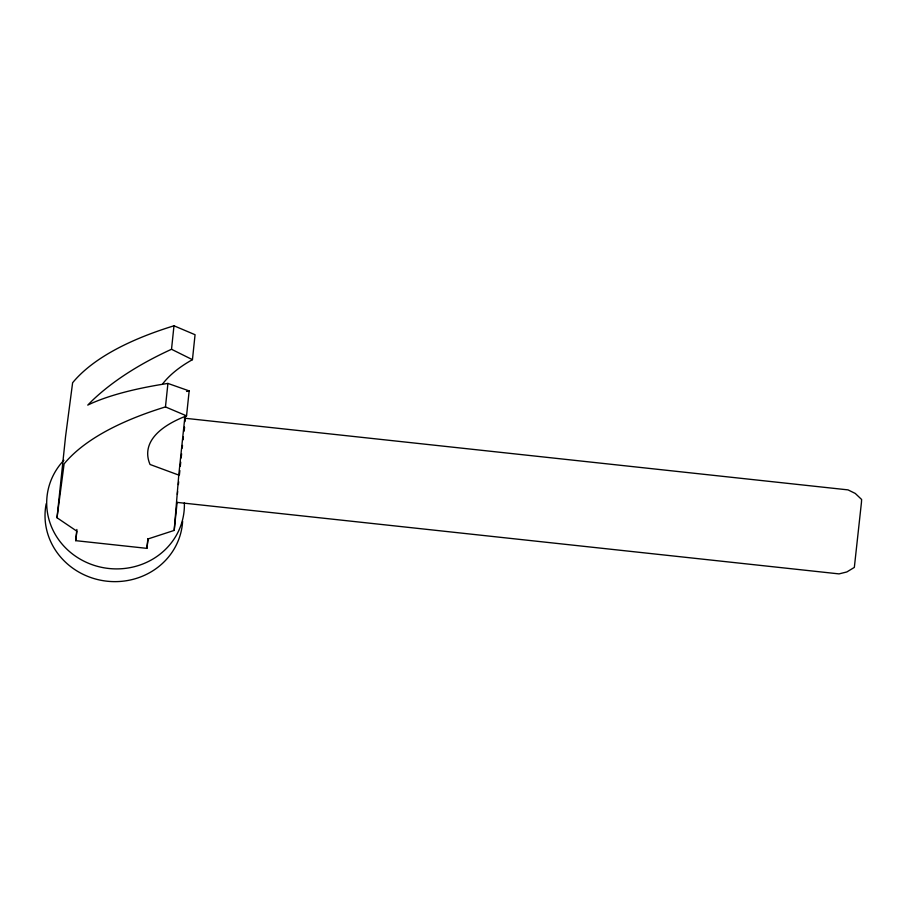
<?xml version="1.0" encoding="UTF-8"?>
<svg xmlns="http://www.w3.org/2000/svg" width="907" height="907" viewBox="0 0 907 907"><rect width="100%" height="100%" fill="white"/><g stroke="black" fill="none" stroke-linecap="round" stroke-linejoin="round"><path stroke-width="1.36" d="M76.857 529.473L75.689 540.663L146.877 548.361L148.124 538.917L174.189 530.414L178.77 475.087L184.937 416.336M184.314 429.918L184.54 427.152M184.994 421.619L185.459 416.086M75.689 540.663L76.925 531.23L57.016 517.761L65.542 436.63L72.617 382.754A495.222 166.933 6 0 1 173.985 325.794L195.062 334.717L192.443 359.671A213.428 94.033 4 0 0 162.943 383.514M146.877 548.361L147.909 538.565M57.016 517.761L64.102 463.885A495.222 166.933 6 0 1 165.459 406.914L167.931 383.434L189.166 390.906L186.547 415.848A210.639 71.007 6 0 0 150.04 464.475L178.77 475.087M167.92 383.423A501.378 114.826 7.8 0 0 92.106 403.071L87.752 405.1L92.367 400.452A501.378 220.9 4 0 1 171.514 349.274L173.985 325.794M177.353 494.36L177.647 491.56M178.384 484.565L178.679 481.764M179.416 474.769L179.858 470.574M180.3 466.379L180.731 462.185M181.173 457.99L181.615 453.795M182.205 448.194L182.5 445.394M183.089 439.804L183.384 437.004M183.962 431.415L184.404 427.22M174.189 530.414L177.126 502.444M184.336 418.184L848.045 489.882L855.267 493.442L861.627 499.485L861.423 502.659L854.337 567.408L846.832 571.954L839.032 573.893L176.729 502.353M165.459 406.914L186.547 415.848M171.514 349.274L192.443 359.671M184.359 502.863A68.921 64.885 7.5 0 1 92.242 564.721A68.921 64.885 7.5 0 1 63.898 460.234M182.624 521.276A68.921 64.885 7.5 0 1 105.597 581.036A68.921 64.885 7.5 0 1 46.2 503.691M186.593 391.461A213.428 48.876 7.8 0 1 189.166 390.906"/></g></svg>
